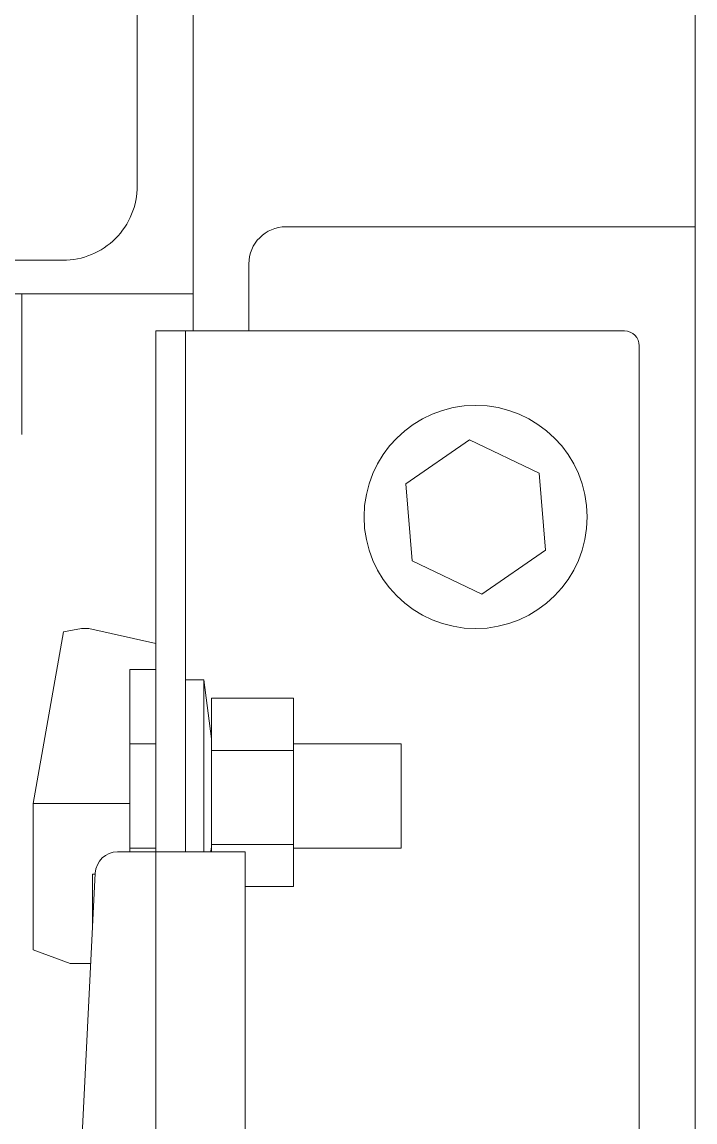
# Model space of a CAD drawing. Header units: millimetres. Extents: x -5 to 111, y -3 to 86.
# Drawn here: x 19.687 to 19.7775, y 47.9987 to 48.1465 of the extents above; entities that cross this region are included whole.
import ezdxf

# ---------------------------------------------------------------- set-up
doc = ezdxf.new("R2010")
doc.units = ezdxf.units.MM
doc.layers.add('A1I6----E-', color=3, linetype='Continuous', lineweight=25)

# ---------------------------------------------------------------- blocks, each defined once
blk = doc.blocks.new('Gruppe-420')
at = {"layer": 'A1I6----E-', "linetype": 'Continuous', "lineweight": 9}
blk.add_line((-31.02295, 4.08759), (-31.02295, 6.9104), dxfattribs=at)
blk = doc.blocks.new('Gruppe-423')
at = {"layer": 'A1I6----E-', "linetype": 'Continuous', "lineweight": 9}
for p, q in [((-31.02295, 5.5754), (-31.07795, 5.5754)), ((-31.02295, 5.3154), (-31.02295, 5.5754)), ((-31.08295, 5.5704), (-31.08295, 5.5614)), ((-31.11345, 5.54747), (-31.11345, 5.5664)), ((-31.09045, 5.5664), (-31.09045, 5.5614)), ((-31.09545, 5.5614), (-31.09145, 5.5614)), ((-31.09545, 5.5594), (-31.09545, 5.5614)), ((-31.09145, 5.5614), (-31.09145, 5.5594)), ((-31.09145, 5.5614), (-31.08761, 5.5614)), ((-31.08761, 5.5614), (-31.03245, 5.5614)), ((-31.09545, 5.4914), (-31.09545, 5.5594)), ((-31.09145, 5.4914), (-31.09145, 5.5594)), ((-31.03045, 5.5594), (-31.03045, 5.3334)), ((-31.06184, 5.54086), (-31.05328, 5.54676)), ((-31.05328, 5.54676), (-31.04389, 5.5423)), ((-31.04389, 5.5423), (-31.04306, 5.53194)), ((-31.061, 5.5305), (-31.06184, 5.54086)), ((-31.04306, 5.53194), (-31.05162, 5.52604)), ((-31.05162, 5.52604), (-31.061, 5.5305)), ((-31.11195, 5.4979), (-31.10788, 5.52097)), ((-31.10788, 5.52097), (-31.10545, 5.5214)), ((-31.10445, 5.5214), (-31.10545, 5.5214)), ((-31.10445, 5.5214), (-31.09545, 5.5194)), ((-31.09545, 5.5159), (-31.09895, 5.5159)), ((-31.09895, 5.5159), (-31.09895, 5.4979)), ((-31.08902, 5.51452), (-31.09145, 5.51452)), ((-31.08795, 5.5066), (-31.08902, 5.51452)), ((-31.08902, 5.51452), (-31.08902, 5.4914)), ((-31.08795, 5.51207), (-31.07695, 5.51207)), ((-31.08795, 5.51207), (-31.08795, 5.50503)), ((-31.07695, 5.51207), (-31.07695, 5.50503)), ((-31.09545, 5.5059), (-31.09895, 5.5059)), ((-31.06245, 5.5059), (-31.07695, 5.5059)), ((-31.06245, 5.4989), (-31.06245, 5.5059)), ((-31.08795, 5.50503), (-31.08795, 5.49236)), ((-31.08795, 5.50503), (-31.07695, 5.50503)), ((-31.07695, 5.50503), (-31.07695, 5.49236)), ((-31.11195, 5.4979), (-31.09895, 5.4979)), ((-31.11195, 5.4979), (-31.11195, 5.47822)), ((-31.09895, 5.4914), (-31.09895, 5.4979)), ((-31.06245, 5.4919), (-31.06245, 5.4989)), ((-31.08795, 5.49236), (-31.07695, 5.49236)), ((-31.08795, 5.49236), (-31.08795, 5.4914)), ((-31.07695, 5.49236), (-31.07695, 5.48672)), ((-31.09895, 5.4919), (-31.09545, 5.4919)), ((-31.08345, 5.4914), (-31.09545, 5.4914)), ((-31.08805, 5.4914), (-31.08799, 5.4919)), ((-31.08799, 5.4919), (-31.08795, 5.4919)), ((-31.08345, 5.4914), (-31.08345, 5.4014)), ((-31.07695, 5.4919), (-31.06245, 5.4919)), ((-31.10395, 5.4884), (-31.10359, 5.48841)), ((-31.10395, 5.4814), (-31.10395, 5.4884)), ((-31.08345, 5.48672), (-31.07695, 5.48672)), ((-31.11195, 5.47822), (-31.10695, 5.4764)), ((-31.10695, 5.4764), (-31.1042, 5.4764))]:
    blk.add_line(p, q, dxfattribs=at)
at = {"layer": 'A1I6----E-', "linetype": 'Continuous', "lineweight": 9, "flags": 128}
for points in [[(-31.18295, 5.5809), (-31.18295, 5.6214), (-31.19045, 5.6214), (-31.19045, 5.5664), (-31.09045, 5.5664), (-31.09045, 5.6214), (-31.09795, 5.6214), (-31.09795, 5.5809, -0.414214), (-31.10795, 5.5709), (-31.17295, 5.5709, -0.414214)], [(-31.16945, 5.4544), (-31.17045, 5.4534), (-31.17045, 5.4394), (-31.16945, 5.4384), (-31.12845, 5.4384, -0.414214), (-31.12545, 5.4414), (-31.1083, 5.4414, -0.399656), (-31.1053, 5.43855), (-31.10359, 5.40425, 0.399656), (-31.10059, 5.4014), (-31.09545, 5.4014), (-31.09545, 5.4914), (-31.10059, 5.4914, 0.399656), (-31.10359, 5.48855), (-31.1053, 5.45425, -0.399656), (-31.1083, 5.4514), (-31.12545, 5.4514, -0.414214), (-31.12845, 5.4544)]]:
    blk.add_lwpolyline(points, format="xyb", close=True, dxfattribs=at)
at = {"layer": 'A1I6----E-', "linetype": 'Continuous', "lineweight": 9}
blk.add_circle((-31.05245, 5.5364), 0.015, dxfattribs=at)
for centre, radius, start, end in [((-31.07795, 5.5704), 0.005, 90, 180), ((-31.03245, 5.5594), 0.002, 0, 90)]:
    blk.add_arc(centre, radius, start, end, dxfattribs=at)

msp = doc.modelspace()

# ---------------------------------------------------------------- block references
at = {"layer": 'A1I6----E-'}
for name in ['Gruppe-420', 'Gruppe-423']:
    msp.add_blockref(name, (50.80045, 42.5436), dxfattribs=at)

doc.saveas('drawing.dxf')
